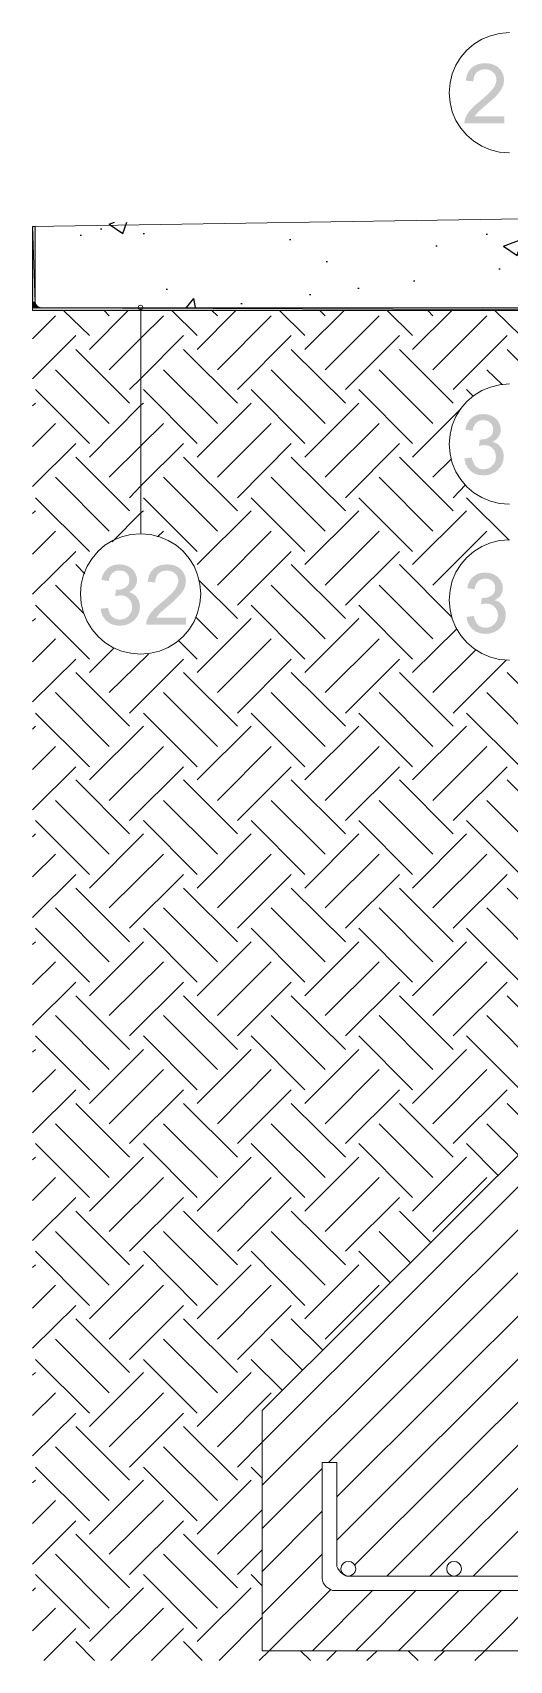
# Model space of a CAD drawing. Header units: millimetres. Extents: x 0 to 5940, y 0 to 8400.
# Drawn here: x 4013 to 4411, y 4437 to 5794 of the extents above; entities that cross this region are included whole.
import ezdxf

# ---------------------------------------------------------------- set-up
doc = ezdxf.new("R2010")
doc.units = ezdxf.units.MM
doc.header["$LTSCALE"] = 20
for name, color, linetype in [('1-CORTE-LINEAS', 7, 'Continuous'), ('1-CORTE-RAYADOS', 8, 'Continuous'), ('1-CORTE-RELLENOS', 9, 'Continuous')]:
    doc.layers.add(name, color=color, linetype=linetype)

msp = doc.modelspace()

# ---------------------------------------------------------------- hatches: boundary and pattern name
at = {"layer": '1-CORTE-RAYADOS'}
h = msp.add_hatch(dxfattribs=at)
h.set_pattern_fill('AR-CONC', scale=0.9)
h.paths.add_polyline_path([(4017, 5635.5), (4017, 5566.5), (4017.3, 5566.5), (4017.3, 5566), (4017.7, 5566), (4017.7, 5565.6), (4018.1, 5565.6), (4018.1, 5565.2), (4019, 5565.2), (4019, 5565), (4613, 5565), (4613, 5641)])
at = {"layer": '1-CORTE-RELLENOS'}
h = msp.add_hatch(color=7, dxfattribs=at)
h.dxf.hatch_style = 1
h.paths.add_polyline_path([(4406.4, 5724.3), (4406.4, 5718.4), (4373.3, 5718.4), (4373.3, 5719.5), (4373.4, 5720.6), (4373.7, 5721.6), (4374, 5722.7), (4374.7, 5724.4), (4375.6, 5726), (4376.7, 5727.7), (4378, 5729.3), (4379.6, 5731), (4381.4, 5732.9), (4383.6, 5734.8), (4386.1, 5736.9), (4389.8, 5740.1), (4392.9, 5742.9), (4395.3, 5745.4), (4397.1, 5747.5), (4398.4, 5749.4), (4399.2, 5751.3), (4399.8, 5753.1), (4400, 5754.9), (4399.8, 5756.6), (4399.3, 5758.3), (4398.5, 5759.7), (4397.3, 5761), (4395.9, 5762.1), (4394.3, 5762.9), (4392.5, 5763.4), (4390.5, 5763.5), (4388.4, 5763.4), (4386.6, 5762.9), (4384.9, 5762), (4383.4, 5760.9), (4382.3, 5759.4), (4381.4, 5757.7), (4381, 5755.8), (4380.8, 5753.5), (4374.4, 5754.1), (4375, 5757.5), (4376, 5760.4), (4377.5, 5762.8), (4379.4, 5764.9), (4381.7, 5766.5), (4384.3, 5767.7), (4387.3, 5768.4), (4390.7, 5768.6), (4394.1, 5768.4), (4397.1, 5767.6), (4399.8, 5766.4), (4402.1, 5764.6), (4403.9, 5762.5), (4405.2, 5760.2), (4406, 5757.6), (4406.3, 5754.8), (4406.2, 5753.2), (4406, 5751.7), (4405.6, 5750.3), (4405, 5748.8), (4404.3, 5747.3), (4403.4, 5745.8), (4402.3, 5744.3), (4401, 5742.7), (4399.3, 5741), (4397.2, 5738.9), (4394.6, 5736.6), (4391.5, 5733.9), (4389, 5731.8), (4387, 5730), (4385.4, 5728.6), (4384.4, 5727.6), (4383.7, 5726.8), (4383, 5726), (4382.4, 5725.2), (4381.8, 5724.3)])
h = msp.add_hatch(color=7, dxfattribs=at)
h.dxf.hatch_style = 1
h.paths.add_polyline_path([(4013.5, 5569.4), (4015.6, 5569.4), (4015.6, 5632.5), (4013.5, 5632.5)])
h = msp.add_hatch(color=7, dxfattribs=at)
h.dxf.hatch_style = 1
h.paths.add_polyline_path([(4013.5, 5569), (4015.6, 5569), (4015.6, 5569.4), (4013.5, 5569.4)])
h = msp.add_hatch(color=7, dxfattribs=at)
h.dxf.hatch_style = 1
h.paths.add_polyline_path([(4013.5, 5568.6), (4015.6, 5568.6), (4015.6, 5569), (4013.5, 5569)])
h = msp.add_hatch(color=7, dxfattribs=at)
h.dxf.hatch_style = 1
h.paths.add_polyline_path([(4013.5, 5568.2), (4016, 5568.2), (4016, 5568.6), (4013.5, 5568.6)])
h = msp.add_hatch(color=7, dxfattribs=at)
h.dxf.hatch_style = 1
h.paths.add_polyline_path([(4013.5, 5567.7), (4016, 5567.7), (4016, 5568.2), (4013.5, 5568.2)])
h = msp.add_hatch(color=7, dxfattribs=at)
h.dxf.hatch_style = 1
h.paths.add_polyline_path([(4013.5, 5567.3), (4016, 5567.3), (4016, 5567.7), (4013.5, 5567.7)])
h = msp.add_hatch(color=7, dxfattribs=at)
h.dxf.hatch_style = 1
h.paths.add_polyline_path([(4013.5, 5566.9), (4016.4, 5566.9), (4016.4, 5567.3), (4013.5, 5567.3)])
h = msp.add_hatch(color=7, dxfattribs=at)
h.dxf.hatch_style = 1
h.paths.add_polyline_path([(4013.5, 5566.5), (4016.9, 5566.5), (4016.9, 5566.9), (4013.5, 5566.9)])
h = msp.add_hatch(color=7, dxfattribs=at)
h.dxf.hatch_style = 1
h.paths.add_polyline_path([(4013.5, 5566), (4017.3, 5566), (4017.3, 5566.5), (4013.5, 5566.5)])
h = msp.add_hatch(color=7, dxfattribs=at)
h.dxf.hatch_style = 1
h.paths.add_polyline_path([(4013.5, 5565.6), (4017.7, 5565.6), (4017.7, 5566), (4013.5, 5566)])
h = msp.add_hatch(color=7, dxfattribs=at)
h.dxf.hatch_style = 1
h.paths.add_polyline_path([(4013.5, 5565.2), (4018.1, 5565.2), (4018.1, 5565.6), (4013.5, 5565.6)])
h = msp.add_hatch(color=7, dxfattribs=at)
h.dxf.hatch_style = 1
h.paths.add_polyline_path([(4013.5, 5564.8), (4019, 5564.8), (4019, 5565.2), (4013.5, 5565.2)])
h = msp.add_hatch(color=7, dxfattribs=at)
h.dxf.hatch_style = 1
h.paths.add_polyline_path([(4013.5, 5564.8), (4013.5, 5562.6), (4613.8, 5562.6), (4613.8, 5564.8)])
h = msp.add_hatch(color=7, dxfattribs=at)
h.dxf.hatch_style = 1
h.paths.add_polyline_path([(4373.3, 5439.1), (4379.4, 5439.9), (4380.1, 5437.5), (4380.9, 5435.4), (4381.8, 5433.7), (4383, 5432.4), (4384.4, 5431.4), (4385.8, 5430.7), (4387.4, 5430.2), (4389.2, 5430.1), (4391.3, 5430.3), (4393.2, 5430.8), (4395, 5431.8), (4396.5, 5433.1), (4397.8, 5434.7), (4398.8, 5436.4), (4399.3, 5438.4), (4399.5, 5440.5), (4399.3, 5442.5), (4398.8, 5444.4), (4398, 5446), (4396.8, 5447.5), (4395.3, 5448.7), (4393.6, 5449.6), (4391.7, 5450.1), (4389.7, 5450.3), (4388.8, 5450.2), (4387.8, 5450.1), (4386.6, 5449.9), (4385.4, 5449.6), (4386.1, 5455), (4386.3, 5454.9), (4386.6, 5454.9), (4386.8, 5454.9), (4387.1, 5454.9), (4389, 5455), (4390.8, 5455.4), (4392.5, 5456), (4394.1, 5456.9), (4395.5, 5458.1), (4396.5, 5459.5), (4397.1, 5461.2), (4397.2, 5463.2), (4397.1, 5464.9), (4396.7, 5466.3), (4395.9, 5467.7), (4394.9, 5468.8), (4393.7, 5469.8), (4392.3, 5470.5), (4390.8, 5470.9), (4389.1, 5471.1), (4387.4, 5470.9), (4385.8, 5470.5), (4384.4, 5469.8), (4383.1, 5468.8), (4382, 5467.5), (4381.1, 5466), (4380.5, 5464.2), (4380.1, 5462.1), (4373.9, 5463.2), (4374.6, 5466.1), (4375.7, 5468.6), (4377.2, 5470.8), (4379, 5472.7), (4381.1, 5474.2), (4383.5, 5475.3), (4386.1, 5475.9), (4388.9, 5476.1), (4390.9, 5476), (4392.8, 5475.7), (4394.7, 5475.1), (4396.4, 5474.4), (4398.1, 5473.4), (4399.5, 5472.3), (4400.7, 5471), (4401.7, 5469.6), (4402.5, 5468), (4403.1, 5466.4), (4403.5, 5464.8), (4403.6, 5463.1), (4403.5, 5461.5), (4403.1, 5460), (4402.6, 5458.6), (4401.8, 5457.2), (4400.8, 5456), (4399.7, 5454.8), (4398.3, 5453.8), (4396.7, 5453), (4398.8, 5452.3), (4400.6, 5451.4), (4402.2, 5450.2), (4403.5, 5448.7), (4404.6, 5447), (4405.4, 5445.1), (4405.9, 5443), (4406, 5440.7), (4405.7, 5437.5), (4404.8, 5434.6), (4403.3, 5432), (4401.2, 5429.5), (4398.7, 5427.6), (4395.8, 5426.2), (4392.6, 5425.3), (4389.1, 5425), (4386, 5425.3), (4383.1, 5426), (4380.5, 5427.2), (4378.2, 5428.9), (4376.3, 5431), (4374.8, 5433.4), (4373.8, 5436.1)])
h = msp.add_hatch(color=7, dxfattribs=at)
h.dxf.hatch_style = 1
h.paths.add_polyline_path([(4070.2, 5313.8), (4076.3, 5314.6), (4077, 5312.2), (4077.8, 5310.1), (4078.7, 5308.4), (4079.9, 5307.1), (4081.3, 5306.1), (4082.7, 5305.4), (4084.3, 5304.9), (4086.1, 5304.8), (4088.2, 5305), (4090.1, 5305.5), (4091.9, 5306.5), (4093.4, 5307.8), (4094.7, 5309.4), (4095.7, 5311.1), (4096.2, 5313.1), (4096.4, 5315.2), (4096.2, 5317.2), (4095.7, 5319.1), (4094.9, 5320.7), (4093.6, 5322.2), (4092.2, 5323.4), (4090.5, 5324.3), (4088.6, 5324.8), (4086.6, 5325), (4085.7, 5324.9), (4084.7, 5324.8), (4083.5, 5324.6), (4082.3, 5324.2), (4083, 5329.7), (4083.2, 5329.6), (4083.5, 5329.6), (4083.7, 5329.6), (4083.9, 5329.6), (4085.9, 5329.7), (4087.7, 5330.1), (4089.4, 5330.7), (4091, 5331.6), (4092.4, 5332.8), (4093.4, 5334.2), (4093.9, 5335.9), (4094.1, 5337.9), (4094, 5339.5), (4093.6, 5341), (4092.8, 5342.4), (4091.8, 5343.5), (4090.6, 5344.5), (4089.2, 5345.2), (4087.7, 5345.6), (4086, 5345.7), (4084.3, 5345.6), (4082.7, 5345.2), (4081.3, 5344.5), (4080, 5343.5), (4078.9, 5342.2), (4078, 5340.7), (4077.4, 5338.9), (4076.9, 5336.8), (4070.8, 5337.9), (4071.5, 5340.8), (4072.6, 5343.3), (4074.1, 5345.5), (4075.9, 5347.4), (4078, 5348.9), (4080.4, 5350), (4083, 5350.6), (4085.8, 5350.8), (4087.8, 5350.7), (4089.7, 5350.4), (4091.6, 5349.8), (4093.3, 5349.1), (4094.9, 5348.1), (4096.4, 5347), (4097.6, 5345.7), (4098.6, 5344.3), (4099.4, 5342.7), (4100, 5341.1), (4100.4, 5339.5), (4100.5, 5337.8), (4100.4, 5336.2), (4100, 5334.7), (4099.5, 5333.3), (4098.7, 5331.9), (4097.7, 5330.7), (4096.5, 5329.5), (4095.2, 5328.5), (4093.6, 5327.7), (4095.7, 5327), (4097.5, 5326.1), (4099.1, 5324.9), (4100.4, 5323.4), (4101.5, 5321.7), (4102.3, 5319.8), (4102.8, 5317.7), (4102.9, 5315.4), (4102.6, 5312.2), (4101.7, 5309.3), (4100.2, 5306.6), (4098.1, 5304.2), (4095.6, 5302.3), (4092.7, 5300.8), (4089.5, 5300), (4086, 5299.7), (4082.9, 5300), (4080, 5300.7), (4077.4, 5301.9), (4075.1, 5303.6), (4073.2, 5305.7), (4071.7, 5308.1), (4070.7, 5310.8)])
h = msp.add_hatch(color=7, dxfattribs=at)
h.dxf.hatch_style = 1
h.paths.add_polyline_path([(4141.3, 5306.5), (4141.3, 5300.6), (4108.2, 5300.6), (4108.2, 5301.7), (4108.3, 5302.8), (4108.6, 5303.8), (4108.9, 5304.8), (4109.6, 5306.5), (4110.5, 5308.2), (4111.6, 5309.9), (4112.9, 5311.5), (4114.5, 5313.2), (4116.3, 5315), (4118.5, 5317), (4121, 5319.1), (4124.7, 5322.2), (4127.8, 5325.1), (4130.2, 5327.5), (4132, 5329.7), (4133.2, 5331.6), (4134.1, 5333.5), (4134.7, 5335.3), (4134.9, 5337), (4134.7, 5338.8), (4134.2, 5340.4), (4133.4, 5341.9), (4132.2, 5343.2), (4130.8, 5344.3), (4129.2, 5345.1), (4127.4, 5345.5), (4125.4, 5345.7), (4123.3, 5345.5), (4121.4, 5345), (4119.8, 5344.2), (4118.3, 5343), (4117.2, 5341.6), (4116.3, 5339.9), (4115.8, 5337.9), (4115.7, 5335.7), (4109.3, 5336.3), (4109.9, 5339.6), (4110.9, 5342.5), (4112.3, 5345), (4114.2, 5347.1), (4116.5, 5348.7), (4119.2, 5349.9), (4122.2, 5350.6), (4125.6, 5350.8), (4129, 5350.6), (4132, 5349.8), (4134.7, 5348.5), (4137, 5346.8), (4138.8, 5344.7), (4140.1, 5342.3), (4140.9, 5339.8), (4141.2, 5336.9), (4141.1, 5335.4), (4140.9, 5333.9), (4140.5, 5332.4), (4139.9, 5331), (4139.2, 5329.5), (4138.3, 5328), (4137.2, 5326.5), (4135.9, 5324.9), (4134.2, 5323.2), (4132.1, 5321.1), (4129.5, 5318.7), (4126.4, 5316.1), (4123.9, 5314), (4121.9, 5312.2), (4120.3, 5310.8), (4119.3, 5309.8), (4118.6, 5309), (4117.9, 5308.2), (4117.3, 5307.3), (4116.7, 5306.5)])
h = msp.add_hatch(color=7, dxfattribs=at)
h.dxf.hatch_style = 1
h.paths.add_polyline_path([(4375, 5307), (4381.1, 5307.8), (4381.7, 5305.4), (4382.6, 5303.4), (4383.5, 5301.7), (4384.7, 5300.3), (4386.1, 5299.3), (4387.5, 5298.6), (4389.1, 5298.2), (4390.9, 5298), (4393, 5298.2), (4394.9, 5298.8), (4396.6, 5299.7), (4398.2, 5301), (4399.5, 5302.6), (4400.5, 5304.4), (4401, 5306.3), (4401.2, 5308.4), (4401, 5310.5), (4400.5, 5312.3), (4399.6, 5314), (4398.4, 5315.4), (4397, 5316.6), (4395.3, 5317.5), (4393.4, 5318), (4391.4, 5318.2), (4390.5, 5318.1), (4389.5, 5318), (4388.3, 5317.8), (4387.1, 5317.5), (4387.8, 5322.9), (4388, 5322.9), (4388.3, 5322.8), (4388.5, 5322.8), (4388.7, 5322.8), (4390.7, 5322.9), (4392.5, 5323.3), (4394.2, 5324), (4395.8, 5324.9), (4397.2, 5326), (4398.2, 5327.4), (4398.7, 5329.2), (4398.9, 5331.1), (4398.8, 5332.8), (4398.4, 5334.3), (4397.6, 5335.6), (4396.6, 5336.8), (4395.4, 5337.7), (4394, 5338.4), (4392.5, 5338.8), (4390.8, 5339), (4389.1, 5338.8), (4387.5, 5338.4), (4386.1, 5337.7), (4384.8, 5336.7), (4383.7, 5335.4), (4382.8, 5333.9), (4382.2, 5332.1), (4381.7, 5330), (4375.6, 5331.1), (4376.3, 5334), (4377.4, 5336.6), (4378.9, 5338.8), (4380.7, 5340.6), (4382.8, 5342.1), (4385.2, 5343.2), (4387.8, 5343.8), (4390.6, 5344), (4392.6, 5343.9), (4394.5, 5343.6), (4396.4, 5343), (4398.1, 5342.3), (4399.7, 5341.3), (4401.2, 5340.2), (4402.4, 5338.9), (4403.4, 5337.5), (4404.2, 5335.9), (4404.8, 5334.4), (4405.2, 5332.7), (4405.3, 5331), (4405.2, 5329.4), (4404.8, 5327.9), (4404.3, 5326.5), (4403.5, 5325.1), (4402.5, 5323.9), (4401.3, 5322.8), (4400, 5321.8), (4398.4, 5320.9), (4400.5, 5320.3), (4402.3, 5319.3), (4403.9, 5318.1), (4405.2, 5316.6), (4406.3, 5314.9), (4407.1, 5313), (4407.6, 5310.9), (4407.7, 5308.6), (4407.4, 5305.4), (4406.5, 5302.5), (4405, 5299.9), (4402.9, 5297.5), (4400.4, 5295.5), (4397.5, 5294.1), (4394.3, 5293.2), (4390.8, 5292.9), (4387.7, 5293.2), (4384.8, 5293.9), (4382.2, 5295.1), (4379.9, 5296.9), (4378, 5299), (4376.5, 5301.3), (4375.5, 5304)])

# ---------------------------------------------------------------- linework, layer by layer
at = {"layer": '1-CORTE-LINEAS', "color": 7, "lineweight": 15}
for p, q in [((4654.8, 5642.6), (4013.5, 5632.5)), ((4013.5, 5632.5), (4013.5, 5562.6)), ((4020.7, 5564.8), (5614.1, 5564.8)), ((4103.6, 5376), (4103.6, 5564.8)), ((4613.8, 5562.6), (4013.5, 5562.6)), ((4613.8, 5053.8), (4204.8, 4645.3))]:
    msp.add_line(p, q, dxfattribs=at)
at = {"layer": '1-CORTE-LINEAS', "color": 7, "lineweight": 5}
for p, q in [((4013.5, 5632.5), (4015.6, 5569.4)), ((4013.5, 5569.4), (4013.5, 5632.5)), ((4015.6, 5569.4), (4015.6, 5632.5)), ((4013.5, 5569.4), (4015.6, 5569)), ((4013.5, 5569), (4013.5, 5569.4)), ((4013.5, 5569), (4015.6, 5568.6)), ((4013.5, 5568.6), (4013.5, 5569)), ((4013.5, 5568.6), (4016, 5568.2)), ((4013.5, 5568.2), (4013.5, 5568.6)), ((4013.5, 5568.2), (4016, 5567.7)), ((4013.5, 5567.7), (4013.5, 5568.2)), ((4013.5, 5567.7), (4016, 5567.3)), ((4013.5, 5567.3), (4013.5, 5567.7)), ((4013.5, 5567.3), (4016.4, 5566.9)), ((4013.5, 5566.9), (4013.5, 5567.3)), ((4013.5, 5566.9), (4016.9, 5566.5)), ((4013.5, 5566.5), (4013.5, 5566.9)), ((4013.5, 5566.5), (4017.3, 5566)), ((4013.5, 5566), (4013.5, 5566.5)), ((4013.5, 5566), (4017.7, 5565.6)), ((4013.5, 5565.6), (4013.5, 5566)), ((4013.5, 5565.6), (4018.1, 5565.2)), ((4013.5, 5565.2), (4013.5, 5565.6)), ((4013.5, 5565.2), (4019, 5564.8)), ((4013.5, 5564.8), (4013.5, 5565.2)), ((4015.6, 5569), (4015.6, 5569.4)), ((4015.6, 5568.6), (4015.6, 5569)), ((4016, 5568.2), (4016, 5568.6)), ((4016, 5567.7), (4016, 5568.2)), ((4016, 5567.3), (4016, 5567.7)), ((4016.4, 5566.9), (4016.4, 5567.3)), ((4016.9, 5566.5), (4016.9, 5566.9)), ((4017.3, 5566), (4017.3, 5566.5)), ((4017.7, 5565.6), (4017.7, 5566)), ((4018.1, 5565.2), (4018.1, 5565.6)), ((4019, 5564.8), (4019, 5565.2)), ((4013.5, 5538.9), (4032.5, 5558)), ((4060.9, 5541.5), (4039.3, 5562.6)), ((4060.9, 5530), (4093.1, 5562.6)), ((4077.4, 5558), (4073.2, 5562.6)), ((4150.6, 5541.5), (4129.5, 5562.6)), ((4150.6, 5530), (4182.8, 5562.6)), ((4167.6, 5558), (4162.9, 5562.6)), ((4167.6, 5513.1), (4212.4, 5558)), ((4240.4, 5541.5), (4219.2, 5562.6)), ((4240.4, 5530), (4273, 5562.6)), ((4257.3, 5558), (4252.7, 5562.6)), ((4257.3, 5513.1), (4302.2, 5558)), ((4330.1, 5541.5), (4309, 5562.6)), ((4330.1, 5530), (4362.7, 5562.6)), ((4347.1, 5558), (4342.8, 5562.6)), ((4347.1, 5513.1), (4391.9, 5558)), ((4419.9, 5541.5), (4398.7, 5562.6)), ((4013.5, 5505.5), (4049.5, 5541.5)), ((4184.1, 5496.6), (4229, 5541.5)), ((4274.2, 5496.6), (4319.1, 5541.5)), ((4364, 5496.6), (4408.9, 5541.5)), ((4094.3, 5485.2), (4049.5, 5530)), ((4184.1, 5485.2), (4139.2, 5530)), ((4274.2, 5485.2), (4229, 5530)), ((4364, 5485.2), (4319.1, 5530)), ((4453.7, 5485.2), (4408.9, 5530)), ((4077.4, 5468.2), (4032.5, 5513.1)), ((4167.6, 5468.2), (4122.7, 5513.1)), ((4257.3, 5468.2), (4212.4, 5513.1)), ((4347.1, 5468.2), (4302.2, 5513.1)), ((4404.6, 5500.8), (4391.9, 5513.1)), ((4060.9, 5451.7), (4016, 5496.6)), ((4150.6, 5451.7), (4105.8, 5496.6)), ((4240.4, 5451.7), (4195.5, 5496.6)), ((4330.1, 5451.7), (4285.3, 5496.6)), ((4380.5, 5491.1), (4375, 5496.6)), ((4013.5, 5483.1), (4016, 5485.2)), ((4150.6, 5440.3), (4195.5, 5485.2)), ((4240.4, 5440.3), (4285.3, 5485.2)), ((4330.1, 5440.3), (4370.4, 5480.5)), ((4013.5, 5449.2), (4032.5, 5468.2)), ((4167.6, 5423.4), (4212.4, 5468.2)), ((4257.3, 5423.4), (4302.2, 5468.2)), ((4013.5, 5415.7), (4049.5, 5451.7)), ((4184.1, 5406.4), (4229, 5451.7)), ((4274.2, 5406.4), (4319.1, 5451.7)), ((4094.3, 5395.4), (4049.5, 5440.3)), ((4184.1, 5395.4), (4139.2, 5440.3)), ((4274.2, 5395.4), (4229, 5440.3)), ((4364, 5395.4), (4319.1, 5440.3)), ((4347.1, 5423.4), (4362.3, 5438.6)), ((4077.4, 5378.5), (4032.5, 5423.4)), ((4167.6, 5378.5), (4122.7, 5423.4)), ((4257.3, 5378.5), (4212.4, 5423.4)), ((4347.1, 5378.5), (4302.2, 5423.4)), ((4364, 5406.4), (4374.2, 5417)), ((4060.9, 5361.6), (4016, 5406.4)), ((4150.6, 5361.6), (4105.8, 5406.4)), ((4240.4, 5361.6), (4195.5, 5406.4)), ((4330.1, 5361.6), (4285.3, 5406.4)), ((4410.6, 5370.9), (4375, 5406.4)), ((4013.5, 5393.3), (4016, 5395.4)), ((4079.9, 5369.6), (4103.6, 5393.7)), ((4103.6, 5393.7), (4105.8, 5395.4)), ((4150.6, 5350.6), (4195.5, 5395.4)), ((4240.4, 5350.6), (4285.3, 5395.4)), ((4330.1, 5350.6), (4375, 5395.4)), ((4013.5, 5359.4), (4032.5, 5378.5)), ((4117.6, 5373.8), (4122.7, 5378.5)), ((4167.6, 5333.6), (4212.4, 5378.5)), ((4257.3, 5333.6), (4302.2, 5378.5)), ((4347.1, 5333.6), (4391.9, 5378.5)), ((4013.5, 5326), (4049.5, 5361.6)), ((4138.8, 5361.6), (4139.2, 5361.6)), ((4184.1, 5316.7), (4229, 5361.6)), ((4274.2, 5316.7), (4319.1, 5361.6)), ((4057.1, 5342.9), (4049.5, 5350.6)), ((4274.2, 5305.7), (4229, 5350.6)), ((4363.2, 5306.5), (4319.1, 5350.6)), ((4184.1, 5305.7), (4152.3, 5337.4)), ((4056.2, 5309.9), (4032.5, 5333.6)), ((4257.3, 5288.7), (4212.4, 5333.6)), ((4347.1, 5288.7), (4302.2, 5333.6)), ((4060.9, 5271.8), (4016, 5316.7)), ((4240.4, 5271.8), (4195.5, 5316.7)), ((4330.1, 5271.8), (4285.3, 5316.7)), ((4013.5, 5303.6), (4016, 5305.7)), ((4167.6, 5288.7), (4149.8, 5306.5)), ((4150.6, 5260.8), (4195.5, 5305.7)), ((4240.4, 5260.8), (4285.3, 5305.7)), ((4330.1, 5260.8), (4367, 5297.2)), ((4013.5, 5269.7), (4032.5, 5288.7)), ((4060.9, 5260.8), (4081.2, 5281.1)), ((4150.6, 5271.8), (4135.4, 5287.1)), ((4167.6, 5243.9), (4212.4, 5288.7)), ((4257.3, 5243.9), (4302.2, 5288.7)), ((4347.1, 5243.9), (4382.6, 5279.4)), ((4013.5, 5236.3), (4049.5, 5271.8)), ((4077.4, 5243.9), (4110, 5276.1)), ((4094.3, 5226.9), (4139.2, 5271.8)), ((4184.1, 5226.9), (4229, 5271.8)), ((4274.2, 5226.9), (4319.1, 5271.8)), ((4364, 5226.9), (4408, 5271)), ((4094.3, 5215.9), (4049.5, 5260.8)), ((4184.1, 5215.9), (4139.2, 5260.8)), ((4274.2, 5215.9), (4229, 5260.8)), ((4364, 5215.9), (4319.1, 5260.8)), ((4453.7, 5215.9), (4408.9, 5260.8)), ((4077.4, 5199), (4032.5, 5243.9)), ((4167.6, 5199), (4122.7, 5243.9)), ((4257.3, 5199), (4212.4, 5243.9)), ((4347.1, 5199), (4302.2, 5243.9)), ((4436.8, 5199), (4391.9, 5243.9)), ((4060.9, 5182.1), (4016, 5226.9)), ((4150.6, 5182.1), (4105.8, 5226.9)), ((4240.4, 5182.1), (4195.5, 5226.9)), ((4330.1, 5182.1), (4285.3, 5226.9)), ((4419.9, 5182.1), (4375, 5226.9)), ((4013.5, 5213.4), (4016, 5215.9)), ((4060.9, 5171.1), (4105.8, 5215.9)), ((4150.6, 5171.1), (4195.5, 5215.9)), ((4240.4, 5171.1), (4285.3, 5215.9)), ((4330.1, 5171.1), (4375, 5215.9)), ((4013.5, 5179.9), (4032.5, 5199)), ((4077.4, 5154.1), (4122.7, 5199)), ((4167.6, 5154.1), (4212.4, 5199)), ((4257.3, 5154.1), (4302.2, 5199)), ((4347.1, 5154.1), (4391.9, 5199)), ((4013.5, 5146.1), (4049.5, 5182.1)), ((4094.3, 5126.2), (4049.5, 5171.1)), ((4094.3, 5137.2), (4139.2, 5182.1)), ((4184.1, 5126.2), (4139.2, 5171.1)), ((4184.1, 5137.2), (4229, 5182.1)), ((4274.2, 5126.2), (4229, 5171.1)), ((4274.2, 5137.2), (4319.1, 5182.1)), ((4364, 5126.2), (4319.1, 5171.1)), ((4364, 5137.2), (4408.9, 5182.1)), ((4453.7, 5126.2), (4408.9, 5171.1)), ((4077.4, 5109.3), (4032.5, 5154.1)), ((4167.6, 5109.3), (4122.7, 5154.1)), ((4257.3, 5109.3), (4212.4, 5154.1)), ((4347.1, 5109.3), (4302.2, 5154.1)), ((4436.8, 5109.3), (4391.9, 5154.1)), ((4060.9, 5092.3), (4016, 5137.2)), ((4150.6, 5092.3), (4105.8, 5137.2)), ((4240.4, 5092.3), (4195.5, 5137.2)), ((4330.1, 5092.3), (4285.3, 5137.2)), ((4419.9, 5092.3), (4375, 5137.2)), ((4013.5, 5123.7), (4016, 5126.2)), ((4060.9, 5080.9), (4105.8, 5126.2)), ((4150.6, 5080.9), (4195.5, 5126.2)), ((4240.4, 5080.9), (4285.3, 5126.2)), ((4330.1, 5080.9), (4375, 5126.2)), ((4013.5, 5090.2), (4032.5, 5109.3)), ((4077.4, 5064.4), (4122.7, 5109.3)), ((4167.6, 5064.4), (4212.4, 5109.3)), ((4257.3, 5064.4), (4302.2, 5109.3)), ((4347.1, 5064.4), (4391.9, 5109.3)), ((4013.5, 5056.3), (4049.5, 5092.3)), ((4094.3, 5047.4), (4139.2, 5092.3)), ((4184.1, 5047.4), (4229, 5092.3)), ((4274.2, 5047.4), (4319.1, 5092.3)), ((4364, 5047.4), (4408.9, 5092.3)), ((4094.3, 5036), (4049.5, 5080.9)), ((4184.1, 5036), (4139.2, 5080.9)), ((4274.2, 5036), (4229, 5080.9)), ((4364, 5036), (4319.1, 5080.9)), ((4453.7, 5036), (4408.9, 5080.9)), ((4077.4, 5019.5), (4032.5, 5064.4)), ((4167.6, 5019.5), (4122.7, 5064.4)), ((4257.3, 5019.5), (4212.4, 5064.4)), ((4347.1, 5019.5), (4302.2, 5064.4)), ((4436.8, 5019.5), (4391.9, 5064.4)), ((4204.8, 4619), (4640, 5053.8)), ((4013.5, 5033.9), (4016, 5036)), ((4060.9, 5002.6), (4016, 5047.4)), ((4060.9, 4991.1), (4105.8, 5036)), ((4150.6, 5002.6), (4105.8, 5047.4)), ((4150.6, 4991.1), (4195.5, 5036)), ((4240.4, 5002.6), (4195.5, 5047.4)), ((4240.4, 4991.1), (4285.3, 5036)), ((4330.1, 5002.6), (4285.3, 5047.4)), ((4330.1, 4991.1), (4375, 5036)), ((4419.9, 5002.6), (4375, 5047.4)), ((4204.8, 4583.1), (4651.9, 5030.1)), ((4013.5, 5000.5), (4032.5, 5019.5)), ((4077.4, 4974.6), (4122.7, 5019.5)), ((4167.6, 4974.6), (4212.4, 5019.5)), ((4257.3, 4974.6), (4302.2, 5019.5)), ((4347.1, 4974.6), (4391.9, 5019.5)), ((4013.5, 4966.6), (4049.5, 5002.6)), ((4094.3, 4957.7), (4139.2, 5002.6)), ((4184.1, 4957.7), (4229, 5002.6)), ((4274.2, 4957.7), (4319.1, 5002.6)), ((4364, 4957.7), (4408.9, 5002.6)), ((4094.3, 4946.3), (4049.5, 4991.1)), ((4184.1, 4946.3), (4139.2, 4991.1)), ((4274.2, 4946.3), (4229, 4991.1)), ((4259.9, 4602.1), (4651.9, 4994.1)), ((4364, 4946.3), (4319.1, 4991.1)), ((4453.7, 4946.3), (4408.9, 4991.1)), ((4077.4, 4929.8), (4032.5, 4974.6)), ((4167.6, 4929.8), (4122.7, 4974.6)), ((4257.3, 4929.8), (4212.4, 4974.6)), ((4347.1, 4929.8), (4302.2, 4974.6)), ((4436.8, 4929.8), (4391.9, 4974.6)), ((4060.9, 4912.8), (4016, 4957.7)), ((4150.6, 4912.8), (4105.8, 4957.7)), ((4240.4, 4912.8), (4195.5, 4957.7)), ((4267.1, 4573.3), (4651.9, 4958.1)), ((4330.1, 4912.8), (4285.3, 4957.7)), ((4419.9, 4912.8), (4375, 4957.7)), ((4013.5, 4944.2), (4016, 4946.3)), ((4060.9, 4901.4), (4105.8, 4946.3)), ((4150.6, 4901.4), (4195.5, 4946.3)), ((4240.4, 4901.4), (4285.3, 4946.3)), ((4330.1, 4901.4), (4375, 4946.3)), ((4013.5, 4910.7), (4032.5, 4929.8)), ((4077.4, 4884.5), (4122.7, 4929.8)), ((4167.6, 4884.5), (4212.4, 4929.8)), ((4257.3, 4884.5), (4302.2, 4929.8)), ((4347.1, 4884.5), (4391.9, 4929.8)), ((4267.1, 4537.3), (4651.9, 4922.1)), ((4013.5, 4876.8), (4049.5, 4912.8)), ((4094.3, 4856.5), (4049.5, 4901.4)), ((4094.3, 4868), (4139.2, 4912.8)), ((4184.1, 4856.5), (4139.2, 4901.4)), ((4184.1, 4868), (4229, 4912.8)), ((4274.2, 4856.5), (4229, 4901.4)), ((4274.2, 4868), (4319.1, 4912.8)), ((4364, 4856.5), (4319.1, 4901.4)), ((4364, 4868), (4408.9, 4912.8)), ((4435.1, 4875.2), (4408.9, 4901.4)), ((4281.9, 4516.6), (4651.9, 4886.2)), ((4077.4, 4839.6), (4032.5, 4884.5)), ((4167.6, 4839.6), (4122.7, 4884.5)), ((4257.3, 4839.6), (4212.4, 4884.5)), ((4347.1, 4839.6), (4302.2, 4884.5)), ((4418.2, 4858.6), (4391.9, 4884.5)), ((4060.9, 4823.1), (4016, 4868)), ((4150.6, 4823.1), (4105.8, 4868)), ((4240.4, 4823.1), (4195.5, 4868)), ((4330.1, 4823.1), (4285.3, 4868)), ((4401.2, 4841.7), (4375, 4868)), ((4013.5, 4854.4), (4016, 4856.5)), ((4060.9, 4811.7), (4105.8, 4856.5)), ((4150.6, 4811.7), (4195.5, 4856.5)), ((4240.4, 4811.7), (4285.3, 4856.5)), ((4330.1, 4811.7), (4375, 4856.5)), ((4013.5, 4820.5), (4032.5, 4839.6)), ((4077.4, 4794.7), (4122.7, 4839.6)), ((4167.6, 4794.7), (4212.4, 4839.6)), ((4257.3, 4794.7), (4302.2, 4839.6)), ((4308.5, 4507.3), (4634.9, 4833.2)), ((4347.1, 4794.7), (4391.9, 4839.6)), ((4013.5, 4787.1), (4049.5, 4823.1)), ((4094.3, 4778.2), (4139.2, 4823.1)), ((4184.1, 4778.2), (4229, 4823.1)), ((4274.2, 4778.2), (4319.1, 4823.1)), ((4094.3, 4766.8), (4049.5, 4811.7)), ((4184.1, 4766.8), (4139.2, 4811.7)), ((4274.2, 4766.8), (4229, 4811.7)), ((4345.4, 4785.4), (4319.1, 4811.7)), ((4344.5, 4507.3), (4651.9, 4814.2)), ((4077.4, 4749.8), (4032.5, 4794.7)), ((4167.6, 4749.8), (4122.7, 4794.7)), ((4257.3, 4749.8), (4212.4, 4794.7)), ((4328.4, 4768.5), (4302.2, 4794.7)), ((4060.9, 4732.9), (4016, 4778.2)), ((4150.6, 4732.9), (4105.8, 4778.2)), ((4240.4, 4732.9), (4195.5, 4778.2)), ((4311.5, 4752), (4285.3, 4778.2)), ((4380.5, 4507.3), (4651.9, 4778.6)), ((4013.5, 4764.7), (4016, 4766.8)), ((4060.9, 4721.9), (4105.8, 4766.8)), ((4150.6, 4721.9), (4195.5, 4766.8)), ((4240.4, 4721.9), (4285.3, 4766.8)), ((4013.5, 4730.8), (4032.5, 4749.8)), ((4077.4, 4705), (4122.7, 4749.8)), ((4167.6, 4705), (4212.4, 4749.8)), ((4257.3, 4705), (4302.2, 4749.8)), ((4013.5, 4697.4), (4049.5, 4732.9)), ((4094.3, 4688), (4139.2, 4732.9)), ((4184.1, 4688), (4229, 4732.9)), ((4094.3, 4677), (4049.5, 4721.9)), ((4184.1, 4677), (4139.2, 4721.9)), ((4255.2, 4695.7), (4229, 4721.9)), ((4077.4, 4660.1), (4032.5, 4705)), ((4167.6, 4660.1), (4122.7, 4705)), ((4238.7, 4678.7), (4212.4, 4705)), ((4060.9, 4643.2), (4016, 4688)), ((4150.6, 4643.2), (4105.8, 4688)), ((4221.8, 4662.2), (4195.5, 4688)), ((4013.5, 4674.9), (4016, 4677)), ((4060.9, 4632.2), (4105.8, 4677)), ((4150.6, 4632.2), (4195.5, 4677)), ((4013.5, 4641.1), (4032.5, 4660.1)), ((4077.4, 4615.2), (4122.7, 4660.1)), ((4167.6, 4615.2), (4212.4, 4660.1)), ((4013.5, 4607.6), (4049.5, 4643.2)), ((4094.3, 4598.3), (4139.2, 4643.2)), ((4094.3, 4587.3), (4049.5, 4632.2)), ((4184.1, 4587.3), (4139.2, 4632.2)), ((4077.4, 4570.4), (4032.5, 4615.2)), ((4167.6, 4570.4), (4122.7, 4615.2)), ((4184.1, 4598.3), (4204.8, 4619)), ((4254.8, 4505.2), (4254.8, 4602.1)), ((4254.8, 4602.1), (4267.1, 4602.1)), ((4267.1, 4517), (4267.1, 4602.1)), ((4013.5, 4585.2), (4016, 4587.3)), ((4060.9, 4553.4), (4016, 4598.3)), ((4060.9, 4542.4), (4105.8, 4587.3)), ((4150.6, 4553.4), (4105.8, 4598.3)), ((4150.6, 4542.4), (4195.5, 4587.3)), ((4204.8, 4589), (4195.5, 4598.3)), ((4204.8, 4547.1), (4254.8, 4597)), ((4013.5, 4551.3), (4032.5, 4570.4)), ((4077.4, 4525.5), (4122.7, 4570.4)), ((4167.6, 4525.5), (4204.8, 4562.7)), ((4204.8, 4511.1), (4254.8, 4561.5)), ((4013.5, 4517.4), (4049.5, 4553.4)), ((4094.3, 4508.6), (4139.2, 4553.4)), ((4094.3, 4497.5), (4049.5, 4542.4)), ((4184.1, 4497.5), (4139.2, 4542.4)), ((4077.4, 4480.6), (4032.5, 4525.5)), ((4167.6, 4480.6), (4122.7, 4525.5)), ((4184.1, 4508.6), (4204.8, 4529.3)), ((4204.8, 4475.5), (4254.8, 4525.5)), ((4060.9, 4463.7), (4016, 4508.6)), ((4150.6, 4463.7), (4105.8, 4508.6)), ((4204.8, 4499.2), (4195.5, 4508.6)), ((5352.5, 4507.3), (4276.8, 4507.3)), ((4013.5, 4495), (4016, 4497.5)), ((4060.9, 4452.7), (4105.8, 4497.5)), ((4150.6, 4452.7), (4195.5, 4497.5)), ((4210.7, 4445.1), (4261.6, 4495.9)), ((4246.7, 4445.1), (4296.7, 4495.4)), ((5362.6, 4495.4), (4264.9, 4495.4)), ((4282.7, 4445.1), (4332.7, 4495.4)), ((4318.3, 4445.1), (4368.7, 4495.4)), ((4354.3, 4445.1), (4404.2, 4495.4)), ((4390.2, 4445.1), (4440.2, 4495.4)), ((4013.5, 4461.6), (4032.5, 4480.6)), ((4078.7, 4437), (4122.7, 4480.6)), ((4168.9, 4437), (4204.8, 4473)), ((4022.8, 4437), (4049.5, 4463.7)), ((4065.1, 4437), (4049.5, 4452.7)), ((4112.6, 4437), (4139.2, 4463.7)), ((4154.9, 4437), (4139.2, 4452.7)), ((4202.4, 4437), (4210.7, 4445.1)), ((4245, 4437), (4236.6, 4445.1)), ((4258.6, 4437), (4266.6, 4445.1)), ((4292.1, 4437), (4300.5, 4445.1)), ((4334.7, 4437), (4326.3, 4445.1)), ((4348.4, 4437), (4356.8, 4445.1)), ((4381.9, 4437), (4390.2, 4445.1))]:
    msp.add_line(p, q, dxfattribs=at)
at = {"layer": '1-CORTE-LINEAS', "color": 7, "lineweight": 9}
for points in [[(4410.8, 5794.2), (4402.6, 5793.5), (4394.9, 5791.6), (4387.7, 5788.6), (4381.1, 5784.5), (4375.3, 5779.5), (4370.3, 5773.7), (4366.2, 5767.1), (4363.2, 5759.9), (4361.3, 5752.2), (4360.6, 5744), (4361.3, 5735.9), (4363.2, 5728.2), (4366.2, 5721), (4370.3, 5714.4), (4375.3, 5708.6), (4381.1, 5703.6), (4387.7, 5699.5), (4394.9, 5696.4), (4402.6, 5694.5), (4410.8, 5693.9)], [(4410.8, 5501.3), (4402.6, 5500.6), (4394.9, 5498.7), (4387.7, 5495.7), (4381.1, 5491.6), (4375.3, 5486.6), (4370.3, 5480.7), (4366.2, 5474.2), (4363.2, 5467), (4361.3, 5459.2), (4360.6, 5451.1), (4361.3, 5443), (4363.2, 5435.2), (4366.2, 5428), (4370.3, 5421.5), (4375.3, 5415.6), (4381.1, 5410.6), (4387.7, 5406.5), (4394.9, 5403.5), (4402.6, 5401.6), (4410.8, 5400.9)], [(4153.6, 5326.2), (4152.9, 5334.3), (4151, 5342.1), (4148, 5349.3), (4143.9, 5355.8), (4138.9, 5361.7), (4133.1, 5366.7), (4126.5, 5370.8), (4119.3, 5373.8), (4111.6, 5375.7), (4103.4, 5376.4), (4095.3, 5375.7), (4087.6, 5373.8), (4080.4, 5370.8), (4073.8, 5366.7), (4068, 5361.7), (4063, 5355.8), (4058.9, 5349.3), (4055.8, 5342.1), (4053.9, 5334.3), (4053.3, 5326.2), (4053.9, 5318.1), (4055.8, 5310.4), (4058.9, 5303.2), (4063, 5296.6), (4068, 5290.7), (4073.8, 5285.7), (4080.4, 5281.6), (4087.6, 5278.6), (4095.3, 5276.7), (4103.4, 5276.1), (4111.6, 5276.7), (4119.3, 5278.6), (4126.5, 5281.6), (4133.1, 5285.7), (4138.9, 5290.7), (4143.9, 5296.6), (4148, 5303.2), (4151, 5310.4), (4152.9, 5318.1), (4153.6, 5326.2)], [(4410.8, 5371.3), (4402.6, 5370.6), (4394.9, 5368.7), (4387.7, 5365.7), (4381.1, 5361.6), (4375.3, 5356.6), (4370.3, 5350.8), (4366.2, 5344.2), (4363.2, 5337), (4361.3, 5329.3), (4360.6, 5321.1), (4361.3, 5313), (4363.2, 5305.3), (4366.2, 5298.1), (4370.3, 5291.5), (4375.3, 5285.7), (4381.1, 5280.6), (4387.7, 5276.6), (4394.9, 5273.5), (4402.6, 5271.6), (4410.8, 5271)]]:
    msp.add_lwpolyline(points, dxfattribs=at)
at = {"layer": '1-CORTE-LINEAS', "color": 7, "lineweight": 5}
for points in [[(4015.6, 5632.5), (4013.5, 5632.5), (4015.6, 5569.4)], [(4015.6, 5569.4), (4013.5, 5569.4), (4015.6, 5569)], [(4015.6, 5569), (4013.5, 5569), (4015.6, 5568.6)], [(4016, 5568.6), (4013.5, 5568.6), (4016, 5568.2)], [(4016, 5568.2), (4013.5, 5568.2), (4016, 5567.7)], [(4016, 5567.7), (4013.5, 5567.7), (4016, 5567.3)], [(4016.4, 5567.3), (4013.5, 5567.3), (4016.4, 5566.9)], [(4016.9, 5566.9), (4013.5, 5566.9), (4016.9, 5566.5)], [(4017.3, 5566.5), (4013.5, 5566.5), (4017.3, 5566)], [(4017.7, 5566), (4013.5, 5566), (4017.7, 5565.6)], [(4018.1, 5565.6), (4013.5, 5565.6), (4018.1, 5565.2)], [(4019, 5565.2), (4013.5, 5565.2), (4019, 5564.8)], [(4613.8, 5564.8), (4013.5, 5564.8), (4613.8, 5562.6), (4613.8, 5564.8)], [(4013.5, 5564.8), (4613.8, 5562.6), (4013.5, 5562.6), (4013.5, 5564.8)], [(4077.4, 5513.1), (4103.6, 5539.4), (4122.7, 5558)], [(4094.3, 5496.6), (4103.6, 5505.9), (4139.2, 5541.5)], [(4060.9, 5440.3), (4103.6, 5483.5), (4105.8, 5485.2)], [(4077.4, 5423.4), (4103.6, 5449.6), (4122.7, 5468.2)], [(4094.3, 5406.4), (4103.6, 5416.2), (4139.2, 5451.7)], [(4282.7, 4513.4), (4282.2, 4515.8), (4280.9, 4517.8), (4279, 4519.1), (4276.6, 4519.6), (4274.2, 4519.1), (4272.2, 4517.8), (4270.9, 4515.8), (4270.4, 4513.4), (4270.9, 4511), (4272.2, 4509.1), (4274.2, 4507.8), (4276.6, 4507.3), (4279, 4507.8), (4280.9, 4509.1), (4282.2, 4511), (4282.7, 4513.4)], [(4370.8, 4513.4), (4370.3, 4515.8), (4369, 4517.8), (4367, 4519.1), (4364.6, 4519.6), (4362.2, 4519.1), (4360.3, 4517.8), (4359, 4515.8), (4358.5, 4513.4), (4359, 4511), (4360.3, 4509.1), (4362.2, 4507.8), (4364.6, 4507.3), (4367, 4507.8), (4369, 4509.1), (4370.3, 4511), (4370.8, 4513.4)], [(4276.8, 4507.3), (4275.1, 4507.3), (4273.4, 4508.1), (4270, 4510.7), (4267.9, 4513.6), (4267.1, 4515.3), (4267.1, 4517)], [(4264.9, 4495.4), (4263.3, 4495.4), (4261.6, 4496.3), (4258.2, 4498.4), (4255.6, 4501.8), (4254.8, 4505.2)]]:
    msp.add_lwpolyline(points, dxfattribs=at)
at = {"layer": '1-CORTE-LINEAS', "color": 7, "lineweight": 15}
for points in [[(4020.7, 5564.8), (4019, 5565.2), (4017.3, 5566), (4016, 5567.7), (4015.6, 5569.4), (4015.6, 5632.5)], [(4105.3, 5565), (4105.2, 5565.7), (4104.8, 5566.3), (4104.2, 5566.7), (4103.4, 5566.9), (4102.7, 5566.7), (4102.1, 5566.3), (4101.7, 5565.7), (4101.5, 5565), (4101.7, 5564.2), (4102.1, 5563.6), (4102.7, 5563.2), (4103.4, 5563.1), (4104.2, 5563.2), (4104.8, 5563.6), (4105.2, 5564.2), (4105.3, 5565)], [(4204.8, 4645.3), (4204.8, 4445.1), (5422.8, 4445.1), (5422.8, 4645.3)]]:
    msp.add_lwpolyline(points, dxfattribs=at)

doc.saveas('drawing.dxf')
